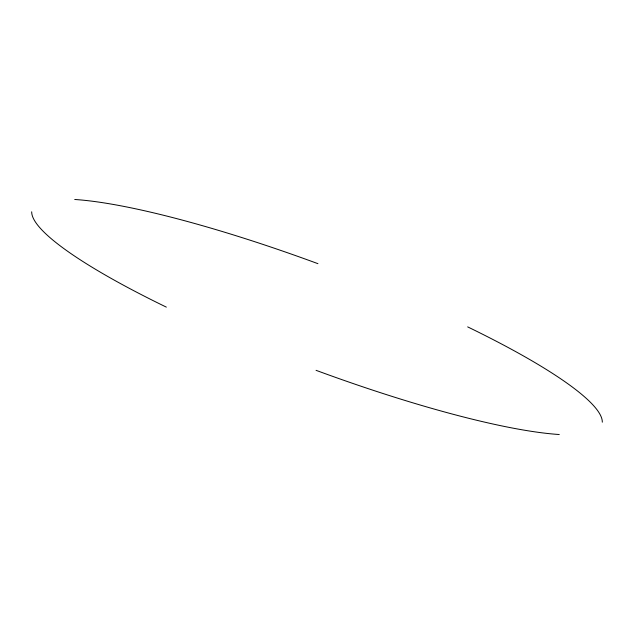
<?xml version="1.0" encoding="UTF-8"?>
<svg xmlns="http://www.w3.org/2000/svg" width="634" height="634" viewBox="0 0 634 634"><rect width="100%" height="100%" fill="white"/><g stroke="black" fill="none" stroke-linecap="round" stroke-linejoin="round"><path stroke-width="0.95" d="M559.275 434.52A304.597 50.276 20.8 0 1 316.065 370.327M166.33 307.118A304.597 50.276 20.8 0 1 31.7 211.811M74.725 199.48A304.597 50.276 20.8 0 1 317.935 263.673M467.67 326.882A304.597 50.276 20.8 0 1 602.3 422.189"/></g></svg>
